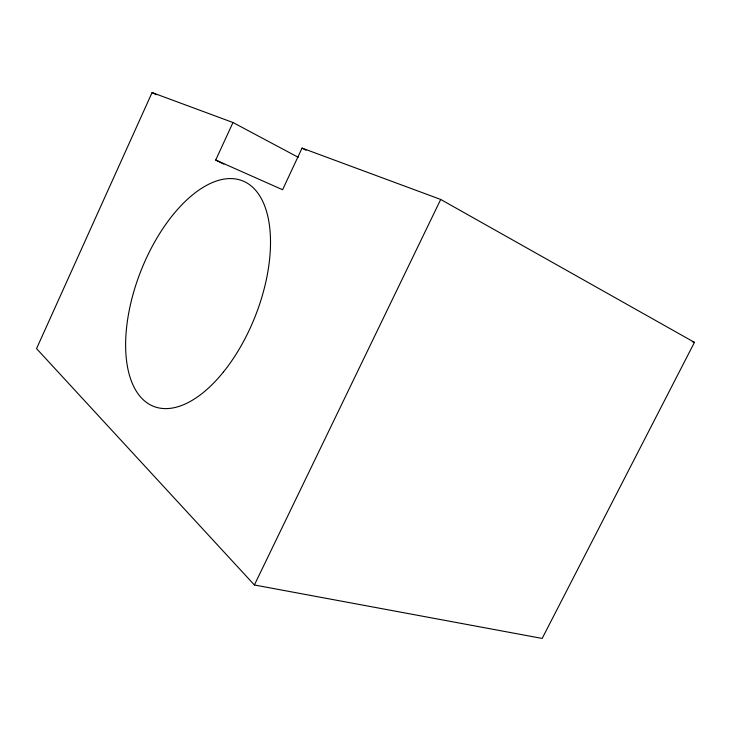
<?xml version="1.0" encoding="UTF-8"?>
<svg xmlns="http://www.w3.org/2000/svg" width="731" height="731" viewBox="0 0 731 731"><rect width="100%" height="100%" fill="white"/><g stroke="black" fill="none" stroke-linecap="round" stroke-linejoin="round"><path stroke-width="1.1" d="M232.979 122.516L152.085 92.563L36.55 348.614L254.397 584.983L542.164 638.437L694.45 342.364L440.702 199.453L302.058 148.101L282.586 189.731L215.709 160.043L232.979 122.516L298.275 157.32M254.397 584.983L440.702 199.453M692.33 341.679L694.45 342.364M215.709 160.043L223.86 164.109M152.085 92.563L156.132 94.683M302.058 148.101L306.061 150.275M223.558 371.841A121.209 61.495 -68.5 0 0 243.971 181.434A121.209 61.495 -68.5 0 0 126.6 327.433A121.209 61.495 -68.5 0 0 223.558 371.841"/></g></svg>
